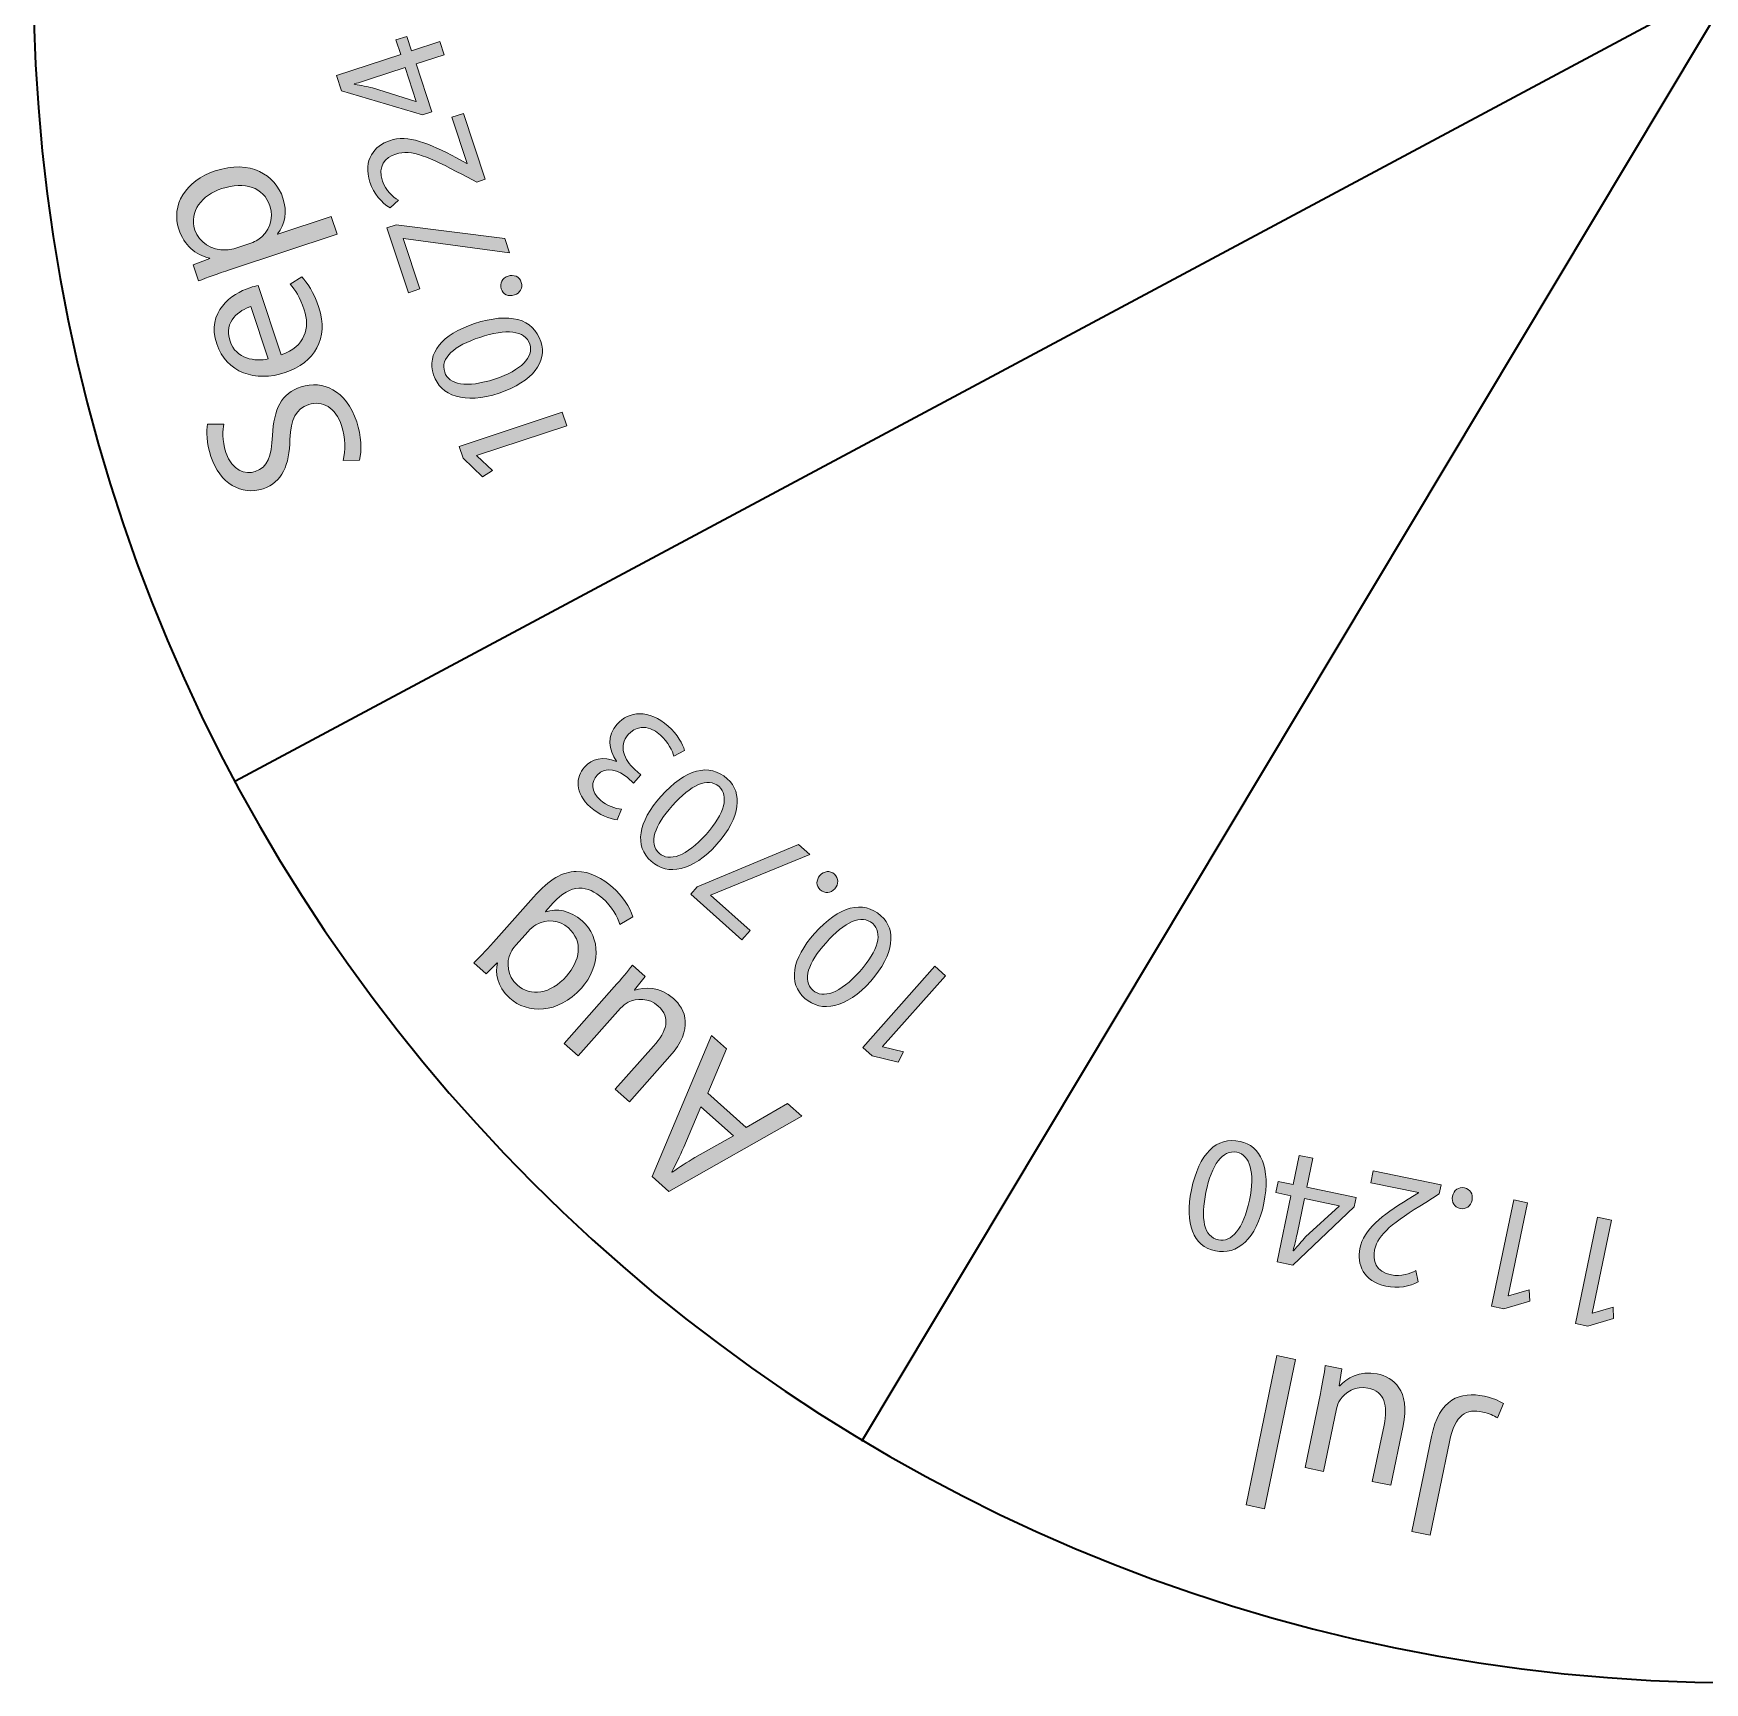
# Model space of a CAD drawing. Header units: inches. Extents: x 3 to 336, y -207 to -2.
# Drawn here: x 228.69 to 278.12, y -103.98 to -55.22 of the extents above; entities that cross this region are included whole.
import ezdxf

# ---------------------------------------------------------------- set-up
doc = ezdxf.new("R2010")
doc.units = ezdxf.units.IN
doc.header["$MEASUREMENT"] = 0
doc.layers.add('cut', color=7, linetype='Continuous')
doc.layers.add('graveer', color=7, linetype='Continuous')

# ---------------------------------------------------------------- blocks, each defined once
blk = doc.blocks.new('block 24')
at = {"layer": 'graveer'}
h = blk.add_hatch(color=7, dxfattribs=at)
h.dxf.hatch_style = 2
edge = h.paths.add_edge_path()
edge.add_spline(control_points=[(262.946, -89.412), (263.167, -88.343), (263.686, -87.834), (264.383, -87.979), (264.997, -88.106), (265.294, -88.768), (265.088, -89.811), (264.87, -90.865), (264.295, -91.352), (263.656, -91.219), (262.993, -91.082), (262.738, -90.414), (262.946, -89.412)], knot_values=[0, 0, 0, 0, 1, 1, 1, 2, 2, 2, 3, 3, 3, 4, 4, 4, 4], degree=3, periodic=1)
edge = h.paths.add_edge_path()
edge.add_spline(control_points=[(264.663, -89.717), (264.833, -88.9), (264.677, -88.383), (264.291, -88.303), (263.855, -88.212), (263.542, -88.677), (263.375, -89.481), (263.215, -90.255), (263.308, -90.804), (263.748, -90.895), (264.121, -90.973), (264.486, -90.574), (264.663, -89.717)], knot_values=[0, 0, 0, 0, 1, 1, 1, 2, 2, 2, 3, 3, 3, 4, 4, 4, 4], degree=3, periodic=1)
h = blk.add_hatch(color=7, dxfattribs=at)
h.dxf.hatch_style = 2
h.paths.add_polyline_path([(266.533, -88.48), (266.356, -89.336), (267.817, -89.639), (267.759, -89.92), (265.94, -91.637), (265.48, -91.542), (265.885, -89.587), (265.445, -89.496), (265.514, -89.162), (265.954, -89.253), (266.132, -88.397)])
edge = h.paths.add_edge_path()
edge.add_spline(control_points=[(266.287, -89.67), (266.287, -89.67), (266.069, -90.72), (266.069, -90.72), (266.035, -90.885), (265.996, -91.048), (265.952, -91.211), (265.952, -91.211), (265.967, -91.214), (265.967, -91.214), (266.102, -91.05), (266.207, -90.931), (266.324, -90.803), (266.324, -90.803), (267.315, -89.893), (267.315, -89.893), (267.315, -89.893), (267.317, -89.884), (267.317, -89.884), (267.317, -89.884), (266.287, -89.67), (266.287, -89.67)], knot_values=[0, 0, 0, 0, 1, 1, 1, 2, 2, 2, 3, 3, 3, 4, 4, 4, 5, 5, 5, 6, 6, 6, 7, 7, 7, 7], degree=3, periodic=1)
h = blk.add_hatch(color=7, dxfattribs=at)
h.dxf.hatch_style = 2
edge = h.paths.add_edge_path()
edge.add_spline(control_points=[(270.33, -89.266), (270.33, -89.266), (270.276, -89.528), (270.276, -89.528), (270.276, -89.528), (269.875, -89.783), (269.875, -89.783), (268.913, -90.381), (268.467, -90.712), (268.364, -91.185), (268.297, -91.504), (268.391, -91.832), (268.86, -91.929), (269.146, -91.988), (269.413, -91.892), (269.583, -91.801), (269.583, -91.801), (269.657, -92.129), (269.657, -92.129), (269.401, -92.268), (269.063, -92.34), (268.7, -92.264), (268.023, -92.124), (267.833, -91.6), (267.926, -91.15), (268.047, -90.569), (268.565, -90.187), (269.36, -89.686), (269.36, -89.686), (269.66, -89.506), (269.66, -89.506), (269.66, -89.506), (269.662, -89.496), (269.662, -89.496), (269.662, -89.496), (268.249, -89.204), (268.249, -89.204), (268.249, -89.204), (268.322, -88.85), (268.322, -88.85), (268.322, -88.85), (270.33, -89.266), (270.33, -89.266)], knot_values=[0, 0, 0, 0, 1, 1, 1, 2, 2, 2, 3, 3, 3, 4, 4, 4, 5, 5, 5, 6, 6, 6, 7, 7, 7, 8, 8, 8, 9, 9, 9, 10, 10, 10, 11, 11, 11, 12, 12, 12, 13, 13, 13, 14, 14, 14, 14], degree=3, periodic=1)
h = blk.add_hatch(color=7, dxfattribs=at)
h.dxf.hatch_style = 2
edge = h.paths.add_edge_path()
edge.add_spline(control_points=[(271.246, -89.718), (271.209, -89.897), (271.061, -89.998), (270.892, -89.963), (270.722, -89.928), (270.633, -89.778), (270.67, -89.599), (270.706, -89.425), (270.844, -89.317), (271.023, -89.354), (271.193, -89.389), (271.282, -89.544), (271.246, -89.718)], knot_values=[0, 0, 0, 0, 1, 1, 1, 2, 2, 2, 3, 3, 3, 4, 4, 4, 4], degree=3, periodic=1)
h = blk.add_hatch(color=7, dxfattribs=at)
h.dxf.hatch_style = 2
h.paths.add_polyline_path([(272.319, -92.545), (272.329, -92.546), (272.936, -92.365), (272.951, -92.706), (272.188, -92.931), (271.826, -92.856), (272.477, -89.711), (272.888, -89.796)])
h = blk.add_hatch(color=7, dxfattribs=at)
h.dxf.hatch_style = 2
h.paths.add_polyline_path([(274.8, -93.058), (274.81, -93.06), (275.417, -92.879), (275.432, -93.22), (274.669, -93.445), (274.306, -93.37), (274.958, -90.225), (275.369, -90.31)])
h = blk.add_hatch(color=7, dxfattribs=at)
h.dxf.hatch_style = 2
h.paths.add_polyline_path([(265.108, -98.843), (264.56, -98.729), (265.475, -94.313), (266.023, -94.426)])
h = blk.add_hatch(color=7, dxfattribs=at)
h.dxf.hatch_style = 2
edge = h.paths.add_edge_path()
edge.add_spline(control_points=[(266.76, -95.435), (266.824, -95.124), (266.874, -94.849), (266.905, -94.609), (266.905, -94.609), (267.39, -94.709), (267.39, -94.709), (267.39, -94.709), (267.319, -95.207), (267.319, -95.207), (267.319, -95.207), (267.331, -95.21), (267.331, -95.21), (267.525, -94.997), (267.908, -94.745), (268.443, -94.856), (268.916, -94.954), (269.427, -95.333), (269.208, -96.39), (269.208, -96.39), (268.844, -98.15), (268.844, -98.15), (268.844, -98.15), (268.296, -98.037), (268.296, -98.037), (268.296, -98.037), (268.642, -96.37), (268.642, -96.37), (268.76, -95.798), (268.666, -95.376), (268.168, -95.273), (267.801, -95.197), (267.494, -95.399), (267.344, -95.621), (267.296, -95.695), (267.256, -95.791), (267.236, -95.891), (267.236, -95.891), (266.853, -97.738), (266.853, -97.738), (266.853, -97.738), (266.306, -97.625), (266.306, -97.625), (266.306, -97.625), (266.76, -95.435), (266.76, -95.435)], knot_values=[0, 0, 0, 0, 1, 1, 1, 2, 2, 2, 3, 3, 3, 4, 4, 4, 5, 5, 5, 6, 6, 6, 7, 7, 7, 8, 8, 8, 9, 9, 9, 10, 10, 10, 11, 11, 11, 12, 12, 12, 13, 13, 13, 14, 14, 14, 15, 15, 15, 15], degree=3, periodic=1)
h = blk.add_hatch(color=7, dxfattribs=at)
h.dxf.hatch_style = 2
edge = h.paths.add_edge_path()
edge.add_spline(control_points=[(270.004, -99.623), (270.004, -99.623), (269.463, -99.511), (269.463, -99.511), (269.463, -99.511), (270.044, -96.706), (270.044, -96.706), (270.274, -95.592), (270.893, -95.364), (271.614, -95.513), (271.814, -95.555), (272.047, -95.648), (272.172, -95.732), (272.172, -95.732), (272, -96.157), (272, -96.157), (271.897, -96.091), (271.743, -96.02), (271.562, -95.982), (271.077, -95.882), (270.746, -96.041), (270.576, -96.862), (270.576, -96.862), (270.004, -99.623), (270.004, -99.623)], knot_values=[0, 0, 0, 0, 1, 1, 1, 2, 2, 2, 3, 3, 3, 4, 4, 4, 5, 5, 5, 6, 6, 6, 7, 7, 7, 8, 8, 8, 8], degree=3, periodic=1)
at = {"layer": 'graveer', "lineweight": 0}
for points in [[(266.533, -88.48), (266.356, -89.336), (267.817, -89.639), (267.759, -89.92), (265.94, -91.637), (265.48, -91.542), (265.885, -89.587), (265.445, -89.496), (265.514, -89.162), (265.954, -89.253), (266.132, -88.397), (266.533, -88.48)], [(272.319, -92.545), (272.329, -92.546), (272.936, -92.365), (272.951, -92.706), (272.188, -92.931), (271.826, -92.856), (272.477, -89.711), (272.888, -89.796), (272.319, -92.545)], [(274.8, -93.058), (274.81, -93.06), (275.417, -92.879), (275.432, -93.22), (274.669, -93.445), (274.306, -93.37), (274.958, -90.225), (275.369, -90.31), (274.8, -93.058)], [(265.108, -98.843), (264.56, -98.729), (265.475, -94.313), (266.023, -94.426), (265.108, -98.843)]]:
    blk.add_lwpolyline(points, dxfattribs=at)
for points, knots in [([(262.946, -89.412), (263.167, -88.343), (263.686, -87.834), (264.383, -87.979), (264.997, -88.106), (265.294, -88.768), (265.088, -89.811), (264.87, -90.865), (264.295, -91.352), (263.656, -91.219), (262.993, -91.082), (262.738, -90.414), (262.946, -89.412)], [0, 0, 0, 0, 1, 1, 1, 2, 2, 2, 3, 3, 3, 4, 4, 4, 4]), ([(264.663, -89.717), (264.833, -88.9), (264.677, -88.383), (264.291, -88.303), (263.855, -88.212), (263.542, -88.677), (263.375, -89.481), (263.215, -90.255), (263.308, -90.804), (263.748, -90.895), (264.121, -90.973), (264.486, -90.574), (264.663, -89.717)], [0, 0, 0, 0, 1, 1, 1, 2, 2, 2, 3, 3, 3, 4, 4, 4, 4]), ([(270.33, -89.266), (270.33, -89.266), (270.276, -89.528), (270.276, -89.528), (270.276, -89.528), (269.875, -89.783), (269.875, -89.783), (268.913, -90.381), (268.467, -90.712), (268.364, -91.185), (268.297, -91.504), (268.391, -91.832), (268.86, -91.929), (269.146, -91.988), (269.413, -91.892), (269.583, -91.801), (269.583, -91.801), (269.657, -92.129), (269.657, -92.129), (269.401, -92.268), (269.063, -92.34), (268.7, -92.264), (268.023, -92.124), (267.833, -91.6), (267.926, -91.15), (268.047, -90.569), (268.565, -90.187), (269.36, -89.686), (269.36, -89.686), (269.66, -89.506), (269.66, -89.506), (269.66, -89.506), (269.662, -89.496), (269.662, -89.496), (269.662, -89.496), (268.249, -89.204), (268.249, -89.204), (268.249, -89.204), (268.322, -88.85), (268.322, -88.85), (268.322, -88.85), (270.33, -89.266), (270.33, -89.266)], [0, 0, 0, 0, 1, 1, 1, 2, 2, 2, 3, 3, 3, 4, 4, 4, 5, 5, 5, 6, 6, 6, 7, 7, 7, 8, 8, 8, 9, 9, 9, 10, 10, 10, 11, 11, 11, 12, 12, 12, 13, 13, 13, 14, 14, 14, 14]), ([(271.246, -89.718), (271.209, -89.897), (271.061, -89.998), (270.892, -89.963), (270.722, -89.928), (270.633, -89.778), (270.67, -89.599), (270.706, -89.425), (270.844, -89.317), (271.023, -89.354), (271.193, -89.389), (271.282, -89.544), (271.246, -89.718)], [0, 0, 0, 0, 1, 1, 1, 2, 2, 2, 3, 3, 3, 4, 4, 4, 4]), ([(266.287, -89.67), (266.287, -89.67), (266.069, -90.72), (266.069, -90.72), (266.035, -90.885), (265.996, -91.048), (265.952, -91.211), (265.952, -91.211), (265.967, -91.214), (265.967, -91.214), (266.102, -91.05), (266.207, -90.931), (266.324, -90.803), (266.324, -90.803), (267.315, -89.893), (267.315, -89.893), (267.315, -89.893), (267.317, -89.884), (267.317, -89.884), (267.317, -89.884), (266.287, -89.67), (266.287, -89.67)], [0, 0, 0, 0, 1, 1, 1, 2, 2, 2, 3, 3, 3, 4, 4, 4, 5, 5, 5, 6, 6, 6, 7, 7, 7, 7]), ([(266.76, -95.435), (266.824, -95.124), (266.874, -94.849), (266.905, -94.609), (266.905, -94.609), (267.39, -94.709), (267.39, -94.709), (267.39, -94.709), (267.319, -95.207), (267.319, -95.207), (267.319, -95.207), (267.331, -95.21), (267.331, -95.21), (267.525, -94.997), (267.908, -94.745), (268.443, -94.856), (268.916, -94.954), (269.427, -95.333), (269.208, -96.39), (269.208, -96.39), (268.844, -98.15), (268.844, -98.15), (268.844, -98.15), (268.296, -98.037), (268.296, -98.037), (268.296, -98.037), (268.642, -96.37), (268.642, -96.37), (268.76, -95.798), (268.666, -95.376), (268.168, -95.273), (267.801, -95.197), (267.494, -95.399), (267.344, -95.621), (267.296, -95.695), (267.256, -95.791), (267.236, -95.891), (267.236, -95.891), (266.853, -97.738), (266.853, -97.738), (266.853, -97.738), (266.306, -97.625), (266.306, -97.625), (266.306, -97.625), (266.76, -95.435), (266.76, -95.435)], [0, 0, 0, 0, 1, 1, 1, 2, 2, 2, 3, 3, 3, 4, 4, 4, 5, 5, 5, 6, 6, 6, 7, 7, 7, 8, 8, 8, 9, 9, 9, 10, 10, 10, 11, 11, 11, 12, 12, 12, 13, 13, 13, 14, 14, 14, 15, 15, 15, 15]), ([(270.004, -99.623), (270.004, -99.623), (269.463, -99.511), (269.463, -99.511), (269.463, -99.511), (270.044, -96.706), (270.044, -96.706), (270.274, -95.592), (270.893, -95.364), (271.614, -95.513), (271.814, -95.555), (272.047, -95.648), (272.172, -95.732), (272.172, -95.732), (272, -96.157), (272, -96.157), (271.897, -96.091), (271.743, -96.02), (271.562, -95.982), (271.077, -95.882), (270.746, -96.041), (270.576, -96.862), (270.576, -96.862), (270.004, -99.623), (270.004, -99.623)], [0, 0, 0, 0, 1, 1, 1, 2, 2, 2, 3, 3, 3, 4, 4, 4, 5, 5, 5, 6, 6, 6, 7, 7, 7, 8, 8, 8, 8])]:
    blk.add_open_spline(points, degree=3, knots=knots, dxfattribs=at)
blk = doc.blocks.new('block 25')
at = {"layer": 'graveer'}
h = blk.add_hatch(color=7, dxfattribs=at)
h.dxf.hatch_style = 2
edge = h.paths.add_edge_path()
edge.add_spline(control_points=[(247.638, -76.593), (247.598, -76.452), (247.467, -76.169), (247.241, -75.968), (246.825, -75.597), (246.459, -75.747), (246.285, -75.95), (245.989, -76.289), (246.164, -76.702), (246.477, -76.982), (246.477, -76.982), (246.658, -77.143), (246.658, -77.143), (246.658, -77.143), (246.441, -77.386), (246.441, -77.386), (246.441, -77.386), (246.26, -77.225), (246.26, -77.225), (246.024, -77.015), (245.617, -76.87), (245.364, -77.154), (245.193, -77.346), (245.163, -77.625), (245.462, -77.891), (245.654, -78.062), (245.914, -78.141), (246.083, -78.16), (246.083, -78.16), (245.958, -78.471), (245.958, -78.471), (245.75, -78.452), (245.424, -78.327), (245.166, -78.097), (244.694, -77.676), (244.73, -77.205), (244.99, -76.914), (245.21, -76.666), (245.544, -76.587), (245.935, -76.744), (245.935, -76.744), (245.942, -76.736), (245.942, -76.736), (245.699, -76.414), (245.657, -75.979), (245.956, -75.643), (246.297, -75.259), (246.896, -75.19), (247.471, -75.703), (247.741, -75.943), (247.901, -76.238), (247.95, -76.421), (247.95, -76.421), (247.638, -76.593), (247.638, -76.593)], knot_values=[0, 0, 0, 0, 1, 1, 1, 2, 2, 2, 3, 3, 3, 4, 4, 4, 5, 5, 5, 6, 6, 6, 7, 7, 7, 8, 8, 8, 9, 9, 9, 10, 10, 10, 11, 11, 11, 12, 12, 12, 13, 13, 13, 14, 14, 14, 15, 15, 15, 16, 16, 16, 17, 17, 17, 18, 18, 18, 18], degree=3, periodic=1)
h = blk.add_hatch(color=7, dxfattribs=at)
h.dxf.hatch_style = 2
edge = h.paths.add_edge_path()
edge.add_spline(control_points=[(247.254, -77.779), (247.98, -76.964), (248.684, -76.784), (249.215, -77.257), (249.684, -77.675), (249.61, -78.396), (248.911, -79.196), (248.194, -80.001), (247.452, -80.134), (246.965, -79.7), (246.46, -79.25), (246.573, -78.543), (247.254, -77.779)], knot_values=[0, 0, 0, 0, 1, 1, 1, 2, 2, 2, 3, 3, 3, 4, 4, 4, 4], degree=3, periodic=1)
edge = h.paths.add_edge_path()
edge.add_spline(control_points=[(248.589, -78.903), (249.144, -78.279), (249.268, -77.754), (248.973, -77.491), (248.641, -77.196), (248.137, -77.442), (247.591, -78.054), (247.065, -78.644), (246.871, -79.167), (247.207, -79.466), (247.492, -79.719), (248.007, -79.556), (248.589, -78.903)], knot_values=[0, 0, 0, 0, 1, 1, 1, 2, 2, 2, 3, 3, 3, 4, 4, 4, 4], degree=3, periodic=1)
h = blk.add_hatch(color=7, dxfattribs=at)
h.dxf.hatch_style = 2
h.paths.add_polyline_path([(248.136, -80.671), (248.327, -80.457), (251.318, -79.203), (251.653, -79.502), (248.723, -80.697), (248.716, -80.704), (249.889, -81.749), (249.65, -82.019)])
h = blk.add_hatch(color=7, dxfattribs=at)
h.dxf.hatch_style = 2
edge = h.paths.add_edge_path()
edge.add_spline(control_points=[(241.718, -82.705), (241.875, -82.547), (242.049, -82.371), (242.298, -82.09), (242.298, -82.09), (243.486, -80.758), (243.486, -80.758), (243.955, -80.231), (244.346, -80.002), (244.747, -80.002), (245.156, -79.992), (245.537, -80.213), (245.827, -80.471), (246.102, -80.715), (246.346, -81.052), (246.421, -81.34), (246.421, -81.34), (246.034, -81.565), (246.034, -81.565), (245.966, -81.335), (245.805, -81.039), (245.521, -80.785), (245.094, -80.405), (244.582, -80.349), (244.067, -80.927), (244.067, -80.927), (243.838, -81.183), (243.838, -81.183), (243.838, -81.183), (243.848, -81.192), (243.848, -81.192), (244.166, -81.092), (244.565, -81.141), (244.921, -81.458), (245.49, -81.966), (245.466, -82.813), (244.9, -83.448), (244.207, -84.226), (243.307, -84.215), (242.781, -83.745), (242.382, -83.391), (242.35, -82.988), (242.42, -82.709), (242.42, -82.709), (242.41, -82.701), (242.41, -82.701), (242.41, -82.701), (242.082, -83.03), (242.082, -83.03), (242.082, -83.03), (241.718, -82.705), (241.718, -82.705)], knot_values=[0, 0, 0, 0, 1, 1, 1, 2, 2, 2, 3, 3, 3, 4, 4, 4, 5, 5, 5, 6, 6, 6, 7, 7, 7, 8, 8, 8, 9, 9, 9, 10, 10, 10, 11, 11, 11, 12, 12, 12, 13, 13, 13, 14, 14, 14, 15, 15, 15, 16, 16, 16, 17, 17, 17, 17], degree=3, periodic=1)
edge = h.paths.add_edge_path()
edge.add_spline(control_points=[(242.956, -82.183), (242.892, -82.254), (242.843, -82.321), (242.811, -82.394), (242.671, -82.704), (242.697, -83.085), (243.001, -83.355), (243.399, -83.71), (243.984, -83.627), (244.457, -83.096), (244.859, -82.645), (244.965, -82.068), (244.514, -81.666), (244.258, -81.438), (243.882, -81.392), (243.555, -81.577), (243.468, -81.627), (243.387, -81.7), (243.324, -81.771), (243.324, -81.771), (242.956, -82.183), (242.956, -82.183)], knot_values=[0, 0, 0, 0, 1, 1, 1, 2, 2, 2, 3, 3, 3, 4, 4, 4, 5, 5, 5, 6, 6, 6, 7, 7, 7, 7], degree=3, periodic=1)
h = blk.add_hatch(color=7, dxfattribs=at)
h.dxf.hatch_style = 2
edge = h.paths.add_edge_path()
edge.add_spline(control_points=[(252.397, -80.509), (252.275, -80.646), (252.098, -80.66), (251.968, -80.544), (251.839, -80.429), (251.836, -80.255), (251.958, -80.118), (252.076, -79.985), (252.25, -79.961), (252.387, -80.083), (252.516, -80.198), (252.516, -80.376), (252.397, -80.509)], knot_values=[0, 0, 0, 0, 1, 1, 1, 2, 2, 2, 3, 3, 3, 4, 4, 4, 4], degree=3, periodic=1)
h = blk.add_hatch(color=7, dxfattribs=at)
h.dxf.hatch_style = 2
edge = h.paths.add_edge_path()
edge.add_spline(control_points=[(251.8, -81.831), (252.527, -81.016), (253.23, -80.835), (253.762, -81.308), (254.23, -81.725), (254.156, -82.447), (253.457, -83.247), (252.74, -84.052), (251.999, -84.185), (251.512, -83.751), (251.006, -83.301), (251.12, -82.594), (251.8, -81.831)], knot_values=[0, 0, 0, 0, 1, 1, 1, 2, 2, 2, 3, 3, 3, 4, 4, 4, 4], degree=3, periodic=1)
edge = h.paths.add_edge_path()
edge.add_spline(control_points=[(253.135, -82.954), (253.691, -82.331), (253.815, -81.806), (253.52, -81.543), (253.188, -81.247), (252.684, -81.493), (252.138, -82.105), (251.612, -82.695), (251.418, -83.218), (251.754, -83.517), (252.038, -83.77), (252.554, -83.607), (253.135, -82.954)], knot_values=[0, 0, 0, 0, 1, 1, 1, 2, 2, 2, 3, 3, 3, 4, 4, 4, 4], degree=3, periodic=1)
h = blk.add_hatch(color=7, dxfattribs=at)
h.dxf.hatch_style = 2
edge = h.paths.add_edge_path()
edge.add_spline(control_points=[(245.874, -83.414), (246.085, -83.177), (246.266, -82.963), (246.413, -82.771), (246.413, -82.771), (246.783, -83.101), (246.783, -83.101), (246.783, -83.101), (246.472, -83.496), (246.472, -83.496), (246.472, -83.496), (246.482, -83.505), (246.482, -83.505), (246.756, -83.417), (247.214, -83.391), (247.621, -83.754), (247.982, -84.075), (248.236, -84.659), (247.517, -85.465), (247.517, -85.465), (246.321, -86.807), (246.321, -86.807), (246.321, -86.807), (245.904, -86.435), (245.904, -86.435), (245.904, -86.435), (247.037, -85.164), (247.037, -85.164), (247.425, -84.728), (247.555, -84.316), (247.175, -83.978), (246.896, -83.728), (246.528, -83.75), (246.287, -83.867), (246.209, -83.907), (246.127, -83.97), (246.059, -84.046), (246.059, -84.046), (244.804, -85.455), (244.804, -85.455), (244.804, -85.455), (244.386, -85.083), (244.386, -85.083), (244.386, -85.083), (245.874, -83.414), (245.874, -83.414)], knot_values=[0, 0, 0, 0, 1, 1, 1, 2, 2, 2, 3, 3, 3, 4, 4, 4, 5, 5, 5, 6, 6, 6, 7, 7, 7, 8, 8, 8, 9, 9, 9, 10, 10, 10, 11, 11, 11, 12, 12, 12, 13, 13, 13, 14, 14, 14, 15, 15, 15, 15], degree=3, periodic=1)
h = blk.add_hatch(color=7, dxfattribs=at)
h.dxf.hatch_style = 2
h.paths.add_polyline_path([(253.805, -85.179), (253.813, -85.185), (254.43, -85.332), (254.272, -85.635), (253.498, -85.449), (253.222, -85.202), (255.359, -82.804), (255.672, -83.083)])
h = blk.add_hatch(color=7, dxfattribs=at)
h.dxf.hatch_style = 2
h.paths.add_polyline_path([(249.77, -87.566), (250.998, -86.856), (251.424, -87.237), (247.49, -89.465), (246.992, -89.022), (248.75, -84.853), (249.191, -85.246), (248.637, -86.556)])
edge = h.paths.add_edge_path()
edge.add_spline(control_points=[(248.434, -86.954), (248.434, -86.954), (247.928, -88.153), (247.928, -88.153), (247.813, -88.425), (247.691, -88.657), (247.574, -88.885), (247.574, -88.885), (247.583, -88.893), (247.583, -88.893), (247.8, -88.746), (248.026, -88.598), (248.26, -88.458), (248.26, -88.458), (249.397, -87.812), (249.397, -87.812), (249.397, -87.812), (248.434, -86.954), (248.434, -86.954)], knot_values=[0, 0, 0, 0, 1, 1, 1, 2, 2, 2, 3, 3, 3, 4, 4, 4, 5, 5, 5, 6, 6, 6, 6], degree=3, periodic=1)
at = {"layer": 'graveer', "lineweight": 0}
for points in [[(248.136, -80.671), (248.327, -80.457), (251.318, -79.203), (251.653, -79.502), (248.723, -80.697), (248.716, -80.704), (249.889, -81.749), (249.65, -82.019), (248.136, -80.671)], [(253.805, -85.179), (253.813, -85.185), (254.43, -85.332), (254.272, -85.635), (253.498, -85.449), (253.222, -85.202), (255.359, -82.804), (255.672, -83.083), (253.805, -85.179)], [(249.77, -87.566), (250.998, -86.856), (251.424, -87.237), (247.49, -89.465), (246.992, -89.022), (248.75, -84.853), (249.191, -85.246), (248.637, -86.556), (249.77, -87.566)]]:
    blk.add_lwpolyline(points, dxfattribs=at)
for points, knots in [([(247.638, -76.593), (247.598, -76.452), (247.467, -76.169), (247.241, -75.968), (246.825, -75.597), (246.459, -75.747), (246.285, -75.95), (245.989, -76.289), (246.164, -76.702), (246.477, -76.982), (246.477, -76.982), (246.658, -77.143), (246.658, -77.143), (246.658, -77.143), (246.441, -77.386), (246.441, -77.386), (246.441, -77.386), (246.26, -77.225), (246.26, -77.225), (246.024, -77.015), (245.617, -76.87), (245.364, -77.154), (245.193, -77.346), (245.163, -77.625), (245.462, -77.891), (245.654, -78.062), (245.914, -78.141), (246.083, -78.16), (246.083, -78.16), (245.958, -78.471), (245.958, -78.471), (245.75, -78.452), (245.424, -78.327), (245.166, -78.097), (244.694, -77.676), (244.73, -77.205), (244.99, -76.914), (245.21, -76.666), (245.544, -76.587), (245.935, -76.744), (245.935, -76.744), (245.942, -76.736), (245.942, -76.736), (245.699, -76.414), (245.657, -75.979), (245.956, -75.643), (246.297, -75.259), (246.896, -75.19), (247.471, -75.703), (247.741, -75.943), (247.901, -76.238), (247.95, -76.421), (247.95, -76.421), (247.638, -76.593), (247.638, -76.593)], [0, 0, 0, 0, 1, 1, 1, 2, 2, 2, 3, 3, 3, 4, 4, 4, 5, 5, 5, 6, 6, 6, 7, 7, 7, 8, 8, 8, 9, 9, 9, 10, 10, 10, 11, 11, 11, 12, 12, 12, 13, 13, 13, 14, 14, 14, 15, 15, 15, 16, 16, 16, 17, 17, 17, 18, 18, 18, 18]), ([(247.254, -77.779), (247.98, -76.964), (248.684, -76.784), (249.215, -77.257), (249.684, -77.675), (249.61, -78.396), (248.911, -79.196), (248.194, -80.001), (247.452, -80.134), (246.965, -79.7), (246.46, -79.25), (246.573, -78.543), (247.254, -77.779)], [0, 0, 0, 0, 1, 1, 1, 2, 2, 2, 3, 3, 3, 4, 4, 4, 4]), ([(248.589, -78.903), (249.144, -78.279), (249.268, -77.754), (248.973, -77.491), (248.641, -77.196), (248.137, -77.442), (247.591, -78.054), (247.065, -78.644), (246.871, -79.167), (247.207, -79.466), (247.492, -79.719), (248.007, -79.556), (248.589, -78.903)], [0, 0, 0, 0, 1, 1, 1, 2, 2, 2, 3, 3, 3, 4, 4, 4, 4]), ([(241.718, -82.705), (241.875, -82.547), (242.049, -82.371), (242.298, -82.09), (242.298, -82.09), (243.486, -80.758), (243.486, -80.758), (243.955, -80.231), (244.346, -80.002), (244.747, -80.002), (245.156, -79.992), (245.537, -80.213), (245.827, -80.471), (246.102, -80.715), (246.346, -81.052), (246.421, -81.34), (246.421, -81.34), (246.034, -81.565), (246.034, -81.565), (245.966, -81.335), (245.805, -81.039), (245.521, -80.785), (245.094, -80.405), (244.582, -80.349), (244.067, -80.927), (244.067, -80.927), (243.838, -81.183), (243.838, -81.183), (243.838, -81.183), (243.848, -81.192), (243.848, -81.192), (244.166, -81.092), (244.565, -81.141), (244.921, -81.458), (245.49, -81.966), (245.466, -82.813), (244.9, -83.448), (244.207, -84.226), (243.307, -84.215), (242.781, -83.745), (242.382, -83.391), (242.35, -82.988), (242.42, -82.709), (242.42, -82.709), (242.41, -82.701), (242.41, -82.701), (242.41, -82.701), (242.082, -83.03), (242.082, -83.03), (242.082, -83.03), (241.718, -82.705), (241.718, -82.705)], [0, 0, 0, 0, 1, 1, 1, 2, 2, 2, 3, 3, 3, 4, 4, 4, 5, 5, 5, 6, 6, 6, 7, 7, 7, 8, 8, 8, 9, 9, 9, 10, 10, 10, 11, 11, 11, 12, 12, 12, 13, 13, 13, 14, 14, 14, 15, 15, 15, 16, 16, 16, 17, 17, 17, 17]), ([(252.397, -80.509), (252.275, -80.646), (252.098, -80.66), (251.968, -80.544), (251.839, -80.429), (251.836, -80.255), (251.958, -80.118), (252.076, -79.985), (252.25, -79.961), (252.387, -80.083), (252.516, -80.198), (252.516, -80.376), (252.397, -80.509)], [0, 0, 0, 0, 1, 1, 1, 2, 2, 2, 3, 3, 3, 4, 4, 4, 4]), ([(251.8, -81.831), (252.527, -81.016), (253.23, -80.835), (253.762, -81.308), (254.23, -81.725), (254.156, -82.447), (253.457, -83.247), (252.74, -84.052), (251.999, -84.185), (251.512, -83.751), (251.006, -83.301), (251.12, -82.594), (251.8, -81.831)], [0, 0, 0, 0, 1, 1, 1, 2, 2, 2, 3, 3, 3, 4, 4, 4, 4]), ([(242.956, -82.183), (242.892, -82.254), (242.843, -82.321), (242.811, -82.394), (242.671, -82.704), (242.697, -83.085), (243.001, -83.355), (243.399, -83.71), (243.984, -83.627), (244.457, -83.096), (244.859, -82.645), (244.965, -82.068), (244.514, -81.666), (244.258, -81.438), (243.882, -81.392), (243.555, -81.577), (243.468, -81.627), (243.387, -81.7), (243.324, -81.771), (243.324, -81.771), (242.956, -82.183), (242.956, -82.183)], [0, 0, 0, 0, 1, 1, 1, 2, 2, 2, 3, 3, 3, 4, 4, 4, 5, 5, 5, 6, 6, 6, 7, 7, 7, 7]), ([(253.135, -82.954), (253.691, -82.331), (253.815, -81.806), (253.52, -81.543), (253.188, -81.247), (252.684, -81.493), (252.138, -82.105), (251.612, -82.695), (251.418, -83.218), (251.754, -83.517), (252.038, -83.77), (252.554, -83.607), (253.135, -82.954)], [0, 0, 0, 0, 1, 1, 1, 2, 2, 2, 3, 3, 3, 4, 4, 4, 4]), ([(245.874, -83.414), (246.085, -83.177), (246.266, -82.963), (246.413, -82.771), (246.413, -82.771), (246.783, -83.101), (246.783, -83.101), (246.783, -83.101), (246.472, -83.496), (246.472, -83.496), (246.472, -83.496), (246.482, -83.505), (246.482, -83.505), (246.756, -83.417), (247.214, -83.391), (247.621, -83.754), (247.982, -84.075), (248.236, -84.659), (247.517, -85.465), (247.517, -85.465), (246.321, -86.807), (246.321, -86.807), (246.321, -86.807), (245.904, -86.435), (245.904, -86.435), (245.904, -86.435), (247.037, -85.164), (247.037, -85.164), (247.425, -84.728), (247.555, -84.316), (247.175, -83.978), (246.896, -83.728), (246.528, -83.75), (246.287, -83.867), (246.209, -83.907), (246.127, -83.97), (246.059, -84.046), (246.059, -84.046), (244.804, -85.455), (244.804, -85.455), (244.804, -85.455), (244.386, -85.083), (244.386, -85.083), (244.386, -85.083), (245.874, -83.414), (245.874, -83.414)], [0, 0, 0, 0, 1, 1, 1, 2, 2, 2, 3, 3, 3, 4, 4, 4, 5, 5, 5, 6, 6, 6, 7, 7, 7, 8, 8, 8, 9, 9, 9, 10, 10, 10, 11, 11, 11, 12, 12, 12, 13, 13, 13, 14, 14, 14, 15, 15, 15, 15]), ([(248.434, -86.954), (248.434, -86.954), (247.928, -88.153), (247.928, -88.153), (247.813, -88.425), (247.691, -88.657), (247.574, -88.885), (247.574, -88.885), (247.583, -88.893), (247.583, -88.893), (247.8, -88.746), (248.026, -88.598), (248.26, -88.458), (248.26, -88.458), (249.397, -87.812), (249.397, -87.812), (249.397, -87.812), (248.434, -86.954), (248.434, -86.954)], [0, 0, 0, 0, 1, 1, 1, 2, 2, 2, 3, 3, 3, 4, 4, 4, 5, 5, 5, 6, 6, 6, 6])]:
    blk.add_open_spline(points, degree=3, knots=knots, dxfattribs=at)
blk = doc.blocks.new('block 26')
at = {"layer": 'graveer'}
h = blk.add_hatch(color=7, dxfattribs=at)
h.dxf.hatch_style = 2
h.paths.add_polyline_path([(240.838, -55.85), (240.008, -56.124), (240.477, -57.541), (240.204, -57.631), (237.807, -56.915), (237.66, -56.469), (239.556, -55.842), (239.414, -55.415), (239.738, -55.308), (239.879, -55.735), (240.71, -55.461)])
edge = h.paths.add_edge_path()
edge.add_spline(control_points=[(239.684, -56.231), (239.684, -56.231), (238.666, -56.568), (238.666, -56.568), (238.507, -56.621), (238.345, -56.669), (238.183, -56.712), (238.183, -56.712), (238.188, -56.726), (238.188, -56.726), (238.397, -56.761), (238.553, -56.793), (238.722, -56.831), (238.722, -56.831), (240.005, -57.234), (240.005, -57.234), (240.005, -57.234), (240.015, -57.231), (240.015, -57.231), (240.015, -57.231), (239.684, -56.231), (239.684, -56.231)], knot_values=[0, 0, 0, 0, 1, 1, 1, 2, 2, 2, 3, 3, 3, 4, 4, 4, 5, 5, 5, 6, 6, 6, 7, 7, 7, 7], degree=3, periodic=1)
h = blk.add_hatch(color=7, dxfattribs=at)
h.dxf.hatch_style = 2
edge = h.paths.add_edge_path()
edge.add_spline(control_points=[(242.056, -59.532), (242.056, -59.532), (241.803, -59.615), (241.803, -59.615), (241.803, -59.615), (241.381, -59.396), (241.381, -59.396), (240.382, -58.862), (239.872, -58.64), (239.411, -58.788), (239.101, -58.89), (238.864, -59.135), (239.015, -59.59), (239.106, -59.866), (239.323, -60.05), (239.487, -60.152), (239.487, -60.152), (239.239, -60.379), (239.239, -60.379), (238.991, -60.227), (238.761, -59.97), (238.645, -59.618), (238.427, -58.962), (238.786, -58.536), (239.223, -58.392), (239.786, -58.206), (240.375, -58.463), (241.207, -58.901), (241.207, -58.901), (241.513, -59.07), (241.513, -59.07), (241.513, -59.07), (241.523, -59.067), (241.523, -59.067), (241.523, -59.067), (241.07, -57.697), (241.07, -57.697), (241.07, -57.697), (241.412, -57.584), (241.412, -57.584), (241.412, -57.584), (242.056, -59.532), (242.056, -59.532)], knot_values=[0, 0, 0, 0, 1, 1, 1, 2, 2, 2, 3, 3, 3, 4, 4, 4, 5, 5, 5, 6, 6, 6, 7, 7, 7, 8, 8, 8, 9, 9, 9, 10, 10, 10, 11, 11, 11, 12, 12, 12, 13, 13, 13, 14, 14, 14, 14], degree=3, periodic=1)
h = blk.add_hatch(color=7, dxfattribs=at)
h.dxf.hatch_style = 2
edge = h.paths.add_edge_path()
edge.add_spline(control_points=[(234.516, -62.202), (234.142, -62.326), (233.844, -62.438), (233.571, -62.541), (233.571, -62.541), (233.413, -62.064), (233.413, -62.064), (233.413, -62.064), (233.906, -61.875), (233.906, -61.875), (233.906, -61.875), (233.902, -61.863), (233.902, -61.863), (233.474, -61.764), (233.15, -61.489), (232.992, -61.013), (232.759, -60.307), (233.18, -59.579), (234.067, -59.286), (235.116, -58.939), (235.846, -59.407), (236.073, -60.094), (236.201, -60.481), (236.144, -60.874), (235.912, -61.145), (235.912, -61.145), (235.916, -61.157), (235.916, -61.157), (235.916, -61.157), (237.502, -60.632), (237.502, -60.632), (237.502, -60.632), (237.676, -61.157), (237.676, -61.157), (237.676, -61.157), (234.516, -62.202), (234.516, -62.202)], knot_values=[0, 0, 0, 0, 1, 1, 1, 2, 2, 2, 3, 3, 3, 4, 4, 4, 5, 5, 5, 6, 6, 6, 7, 7, 7, 8, 8, 8, 9, 9, 9, 10, 10, 10, 11, 11, 11, 12, 12, 12, 12], degree=3, periodic=1)
edge = h.paths.add_edge_path()
edge.add_spline(control_points=[(235.12, -61.42), (235.199, -61.394), (235.267, -61.358), (235.329, -61.324), (235.665, -61.106), (235.813, -60.703), (235.687, -60.322), (235.502, -59.762), (234.936, -59.587), (234.266, -59.809), (233.682, -60.002), (233.283, -60.475), (233.468, -61.036), (233.587, -61.398), (233.959, -61.65), (234.391, -61.621), (234.463, -61.617), (234.547, -61.609), (234.62, -61.586), (234.62, -61.586), (235.12, -61.42), (235.12, -61.42)], knot_values=[0, 0, 0, 0, 1, 1, 1, 2, 2, 2, 3, 3, 3, 4, 4, 4, 5, 5, 5, 6, 6, 6, 7, 7, 7, 7], degree=3, periodic=1)
h = blk.add_hatch(color=7, dxfattribs=at)
h.dxf.hatch_style = 2
h.paths.add_polyline_path([(239.147, -60.965), (239.419, -60.876), (242.636, -61.285), (242.777, -61.712), (239.642, -61.281), (239.632, -61.284), (240.125, -62.775), (239.783, -62.889)])
h = blk.add_hatch(color=7, dxfattribs=at)
h.dxf.hatch_style = 2
edge = h.paths.add_edge_path()
edge.add_spline(control_points=[(236.02, -64.728), (236.734, -64.478), (236.878, -63.922), (236.702, -63.391), (236.576, -63.011), (236.434, -62.804), (236.284, -62.633), (236.284, -62.633), (236.634, -62.417), (236.634, -62.417), (236.78, -62.576), (236.983, -62.864), (237.136, -63.328), (237.433, -64.227), (237.019, -64.959), (236.139, -65.25), (235.259, -65.541), (234.394, -65.252), (234.112, -64.402), (233.798, -63.449), (234.552, -62.918), (235.089, -62.741), (235.197, -62.705), (235.286, -62.689), (235.342, -62.677), (235.342, -62.677), (236.02, -64.728), (236.02, -64.728)], knot_values=[0, 0, 0, 0, 1, 1, 1, 2, 2, 2, 3, 3, 3, 4, 4, 4, 5, 5, 5, 6, 6, 6, 7, 7, 7, 8, 8, 8, 9, 9, 9, 9], degree=3, periodic=1)
edge = h.paths.add_edge_path()
edge.add_spline(control_points=[(235.126, -63.297), (234.786, -63.403), (234.309, -63.721), (234.506, -64.318), (234.684, -64.855), (235.256, -64.927), (235.638, -64.847), (235.638, -64.847), (235.126, -63.297), (235.126, -63.297)], knot_values=[0, 0, 0, 0, 1, 1, 1, 2, 2, 2, 3, 3, 3, 3], degree=3, periodic=1)
h = blk.add_hatch(color=7, dxfattribs=at)
h.dxf.hatch_style = 2
edge = h.paths.add_edge_path()
edge.add_spline(control_points=[(242.917, -62.955), (242.744, -63.013), (242.583, -62.936), (242.529, -62.772), (242.474, -62.607), (242.559, -62.454), (242.733, -62.397), (242.902, -62.341), (243.064, -62.407), (243.121, -62.581), (243.176, -62.745), (243.086, -62.9), (242.917, -62.955)], knot_values=[0, 0, 0, 0, 1, 1, 1, 2, 2, 2, 3, 3, 3, 4, 4, 4, 4], degree=3, periodic=1)
h = blk.add_hatch(color=7, dxfattribs=at)
h.dxf.hatch_style = 2
edge = h.paths.add_edge_path()
edge.add_spline(control_points=[(241.74, -63.801), (242.777, -63.459), (243.476, -63.654), (243.7, -64.33), (243.897, -64.925), (243.472, -65.513), (242.466, -65.856), (241.443, -66.195), (240.735, -65.939), (240.53, -65.32), (240.317, -64.678), (240.768, -64.123), (241.74, -63.801)], knot_values=[0, 0, 0, 0, 1, 1, 1, 2, 2, 2, 3, 3, 3, 4, 4, 4, 4], degree=3, periodic=1)
edge = h.paths.add_edge_path()
edge.add_spline(control_points=[(242.334, -65.442), (243.127, -65.18), (243.497, -64.787), (243.373, -64.412), (243.233, -63.989), (242.674, -63.95), (241.895, -64.208), (241.144, -64.456), (240.715, -64.811), (240.857, -65.238), (240.976, -65.599), (241.504, -65.717), (242.334, -65.442)], knot_values=[0, 0, 0, 0, 1, 1, 1, 2, 2, 2, 3, 3, 3, 4, 4, 4, 4], degree=3, periodic=1)
h = blk.add_hatch(color=7, dxfattribs=at)
h.dxf.hatch_style = 2
edge = h.paths.add_edge_path()
edge.add_spline(control_points=[(237.854, -67.846), (237.921, -67.563), (237.928, -67.18), (237.808, -66.818), (237.631, -66.281), (237.244, -66.061), (236.833, -66.197), (236.453, -66.322), (236.308, -66.612), (236.279, -67.23), (236.263, -67.971), (236.055, -68.495), (235.482, -68.685), (234.848, -68.894), (234.204, -68.524), (233.943, -67.734), (233.806, -67.318), (233.803, -66.985), (233.845, -66.77), (233.845, -66.77), (234.321, -66.773), (234.321, -66.773), (234.293, -66.93), (234.262, -67.241), (234.384, -67.609), (234.567, -68.164), (234.969, -68.265), (235.246, -68.174), (235.626, -68.048), (235.731, -67.739), (235.763, -67.106), (235.801, -66.331), (236.017, -65.872), (236.614, -65.674), (237.241, -65.466), (237.937, -65.752), (238.255, -66.71), (238.384, -67.102), (238.411, -67.569), (238.338, -67.834), (238.338, -67.834), (237.854, -67.846), (237.854, -67.846)], knot_values=[0, 0, 0, 0, 1, 1, 1, 2, 2, 2, 3, 3, 3, 4, 4, 4, 5, 5, 5, 6, 6, 6, 7, 7, 7, 8, 8, 8, 9, 9, 9, 10, 10, 10, 11, 11, 11, 12, 12, 12, 13, 13, 13, 14, 14, 14, 14], degree=3, periodic=1)
h = blk.add_hatch(color=7, dxfattribs=at)
h.dxf.hatch_style = 2
h.paths.add_polyline_path([(241.802, -67.703), (241.805, -67.713), (242.266, -68.148), (241.978, -68.332), (241.402, -67.784), (241.285, -67.432), (244.335, -66.424), (244.467, -66.822)])
at = {"layer": 'graveer', "lineweight": 0}
for points in [[(240.838, -55.85), (240.008, -56.124), (240.477, -57.541), (240.204, -57.631), (237.807, -56.915), (237.66, -56.469), (239.556, -55.842), (239.414, -55.415), (239.738, -55.308), (239.879, -55.735), (240.71, -55.461), (240.838, -55.85)], [(239.147, -60.965), (239.419, -60.876), (242.636, -61.285), (242.777, -61.712), (239.642, -61.281), (239.632, -61.284), (240.125, -62.775), (239.783, -62.889), (239.147, -60.965)], [(241.802, -67.703), (241.805, -67.713), (242.266, -68.148), (241.978, -68.332), (241.402, -67.784), (241.285, -67.432), (244.335, -66.424), (244.467, -66.822), (241.802, -67.703)]]:
    blk.add_lwpolyline(points, dxfattribs=at)
for points, knots in [([(239.684, -56.231), (239.684, -56.231), (238.666, -56.568), (238.666, -56.568), (238.507, -56.621), (238.345, -56.669), (238.183, -56.712), (238.183, -56.712), (238.188, -56.726), (238.188, -56.726), (238.397, -56.761), (238.553, -56.793), (238.722, -56.831), (238.722, -56.831), (240.005, -57.234), (240.005, -57.234), (240.005, -57.234), (240.015, -57.231), (240.015, -57.231), (240.015, -57.231), (239.684, -56.231), (239.684, -56.231)], [0, 0, 0, 0, 1, 1, 1, 2, 2, 2, 3, 3, 3, 4, 4, 4, 5, 5, 5, 6, 6, 6, 7, 7, 7, 7]), ([(242.056, -59.532), (242.056, -59.532), (241.803, -59.615), (241.803, -59.615), (241.803, -59.615), (241.381, -59.396), (241.381, -59.396), (240.382, -58.862), (239.872, -58.64), (239.411, -58.788), (239.101, -58.89), (238.864, -59.135), (239.015, -59.59), (239.106, -59.866), (239.323, -60.05), (239.487, -60.152), (239.487, -60.152), (239.239, -60.379), (239.239, -60.379), (238.991, -60.227), (238.761, -59.97), (238.645, -59.618), (238.427, -58.962), (238.786, -58.536), (239.223, -58.392), (239.786, -58.206), (240.375, -58.463), (241.207, -58.901), (241.207, -58.901), (241.513, -59.07), (241.513, -59.07), (241.513, -59.07), (241.523, -59.067), (241.523, -59.067), (241.523, -59.067), (241.07, -57.697), (241.07, -57.697), (241.07, -57.697), (241.412, -57.584), (241.412, -57.584), (241.412, -57.584), (242.056, -59.532), (242.056, -59.532)], [0, 0, 0, 0, 1, 1, 1, 2, 2, 2, 3, 3, 3, 4, 4, 4, 5, 5, 5, 6, 6, 6, 7, 7, 7, 8, 8, 8, 9, 9, 9, 10, 10, 10, 11, 11, 11, 12, 12, 12, 13, 13, 13, 14, 14, 14, 14]), ([(234.516, -62.202), (234.142, -62.326), (233.844, -62.438), (233.571, -62.541), (233.571, -62.541), (233.413, -62.064), (233.413, -62.064), (233.413, -62.064), (233.906, -61.875), (233.906, -61.875), (233.906, -61.875), (233.902, -61.863), (233.902, -61.863), (233.474, -61.764), (233.15, -61.489), (232.992, -61.013), (232.759, -60.307), (233.18, -59.579), (234.067, -59.286), (235.116, -58.939), (235.846, -59.407), (236.073, -60.094), (236.201, -60.481), (236.144, -60.874), (235.912, -61.145), (235.912, -61.145), (235.916, -61.157), (235.916, -61.157), (235.916, -61.157), (237.502, -60.632), (237.502, -60.632), (237.502, -60.632), (237.676, -61.157), (237.676, -61.157), (237.676, -61.157), (234.516, -62.202), (234.516, -62.202)], [0, 0, 0, 0, 1, 1, 1, 2, 2, 2, 3, 3, 3, 4, 4, 4, 5, 5, 5, 6, 6, 6, 7, 7, 7, 8, 8, 8, 9, 9, 9, 10, 10, 10, 11, 11, 11, 12, 12, 12, 12]), ([(235.12, -61.42), (235.199, -61.394), (235.267, -61.358), (235.329, -61.324), (235.665, -61.106), (235.813, -60.703), (235.687, -60.322), (235.502, -59.762), (234.936, -59.587), (234.266, -59.809), (233.682, -60.002), (233.283, -60.475), (233.468, -61.036), (233.587, -61.398), (233.959, -61.65), (234.391, -61.621), (234.463, -61.617), (234.547, -61.609), (234.62, -61.586), (234.62, -61.586), (235.12, -61.42), (235.12, -61.42)], [0, 0, 0, 0, 1, 1, 1, 2, 2, 2, 3, 3, 3, 4, 4, 4, 5, 5, 5, 6, 6, 6, 7, 7, 7, 7]), ([(236.02, -64.728), (236.734, -64.478), (236.878, -63.922), (236.702, -63.391), (236.576, -63.011), (236.434, -62.804), (236.284, -62.633), (236.284, -62.633), (236.634, -62.417), (236.634, -62.417), (236.78, -62.576), (236.983, -62.864), (237.136, -63.328), (237.433, -64.227), (237.019, -64.959), (236.139, -65.25), (235.259, -65.541), (234.394, -65.252), (234.112, -64.402), (233.798, -63.449), (234.552, -62.918), (235.089, -62.741), (235.197, -62.705), (235.286, -62.689), (235.342, -62.677), (235.342, -62.677), (236.02, -64.728), (236.02, -64.728)], [0, 0, 0, 0, 1, 1, 1, 2, 2, 2, 3, 3, 3, 4, 4, 4, 5, 5, 5, 6, 6, 6, 7, 7, 7, 8, 8, 8, 9, 9, 9, 9]), ([(242.917, -62.955), (242.744, -63.013), (242.583, -62.936), (242.529, -62.772), (242.474, -62.607), (242.559, -62.454), (242.733, -62.397), (242.902, -62.341), (243.064, -62.407), (243.121, -62.581), (243.176, -62.745), (243.086, -62.9), (242.917, -62.955)], [0, 0, 0, 0, 1, 1, 1, 2, 2, 2, 3, 3, 3, 4, 4, 4, 4]), ([(235.126, -63.297), (234.786, -63.403), (234.309, -63.721), (234.506, -64.318), (234.684, -64.855), (235.256, -64.927), (235.638, -64.847), (235.638, -64.847), (235.126, -63.297), (235.126, -63.297)], [0, 0, 0, 0, 1, 1, 1, 2, 2, 2, 3, 3, 3, 3]), ([(241.74, -63.801), (242.777, -63.459), (243.476, -63.654), (243.7, -64.33), (243.897, -64.925), (243.472, -65.513), (242.466, -65.856), (241.443, -66.195), (240.735, -65.939), (240.53, -65.32), (240.317, -64.678), (240.768, -64.123), (241.74, -63.801)], [0, 0, 0, 0, 1, 1, 1, 2, 2, 2, 3, 3, 3, 4, 4, 4, 4]), ([(242.334, -65.442), (243.127, -65.18), (243.497, -64.787), (243.373, -64.412), (243.233, -63.989), (242.674, -63.95), (241.895, -64.208), (241.144, -64.456), (240.715, -64.811), (240.857, -65.238), (240.976, -65.599), (241.504, -65.717), (242.334, -65.442)], [0, 0, 0, 0, 1, 1, 1, 2, 2, 2, 3, 3, 3, 4, 4, 4, 4]), ([(237.854, -67.846), (237.921, -67.563), (237.928, -67.18), (237.808, -66.818), (237.631, -66.281), (237.244, -66.061), (236.833, -66.197), (236.453, -66.322), (236.308, -66.612), (236.279, -67.23), (236.263, -67.971), (236.055, -68.495), (235.482, -68.685), (234.848, -68.894), (234.204, -68.524), (233.943, -67.734), (233.806, -67.318), (233.803, -66.985), (233.845, -66.77), (233.845, -66.77), (234.321, -66.773), (234.321, -66.773), (234.293, -66.93), (234.262, -67.241), (234.384, -67.609), (234.567, -68.164), (234.969, -68.265), (235.246, -68.174), (235.626, -68.048), (235.731, -67.739), (235.763, -67.106), (235.801, -66.331), (236.017, -65.872), (236.614, -65.674), (237.241, -65.466), (237.937, -65.752), (238.255, -66.71), (238.384, -67.102), (238.411, -67.569), (238.338, -67.834), (238.338, -67.834), (237.854, -67.846), (237.854, -67.846)], [0, 0, 0, 0, 1, 1, 1, 2, 2, 2, 3, 3, 3, 4, 4, 4, 5, 5, 5, 6, 6, 6, 7, 7, 7, 8, 8, 8, 9, 9, 9, 10, 10, 10, 11, 11, 11, 12, 12, 12, 13, 13, 13, 14, 14, 14, 14])]:
    blk.add_open_spline(points, degree=3, knots=knots, dxfattribs=at)

msp = doc.modelspace()

# ---------------------------------------------------------------- linework, layer by layer
at = {"layer": 'cut', "color": 1, "lineweight": 35}
msp.add_open_spline([(329.575, -53.54), (329.575, -81.398), (306.991, -103.982), (279.133, -103.982), (251.275, -103.982), (228.691, -81.398), (228.691, -53.54), (228.691, -25.681), (251.275, -3.098), (279.133, -3.098), (306.991, -3.098), (329.575, -25.681), (329.575, -53.54)], degree=3, knots=[0, 0, 0, 0, 1, 1, 1, 2, 2, 2, 3, 3, 3, 4, 4, 4, 4], dxfattribs=at)
at = {"layer": 'graveer', "color": 7, "lineweight": 35}
for points in [[(234.672, -77.317), (279.133, -53.54)], [(253.199, -96.841), (279.133, -53.54)]]:
    msp.add_lwpolyline(points, dxfattribs=at)

# ---------------------------------------------------------------- block references
at = {"layer": 'graveer'}
for name in ['block 26', 'block 25', 'block 24']:
    msp.add_blockref(name, (0, 0), dxfattribs=at)

doc.saveas('drawing.dxf')
